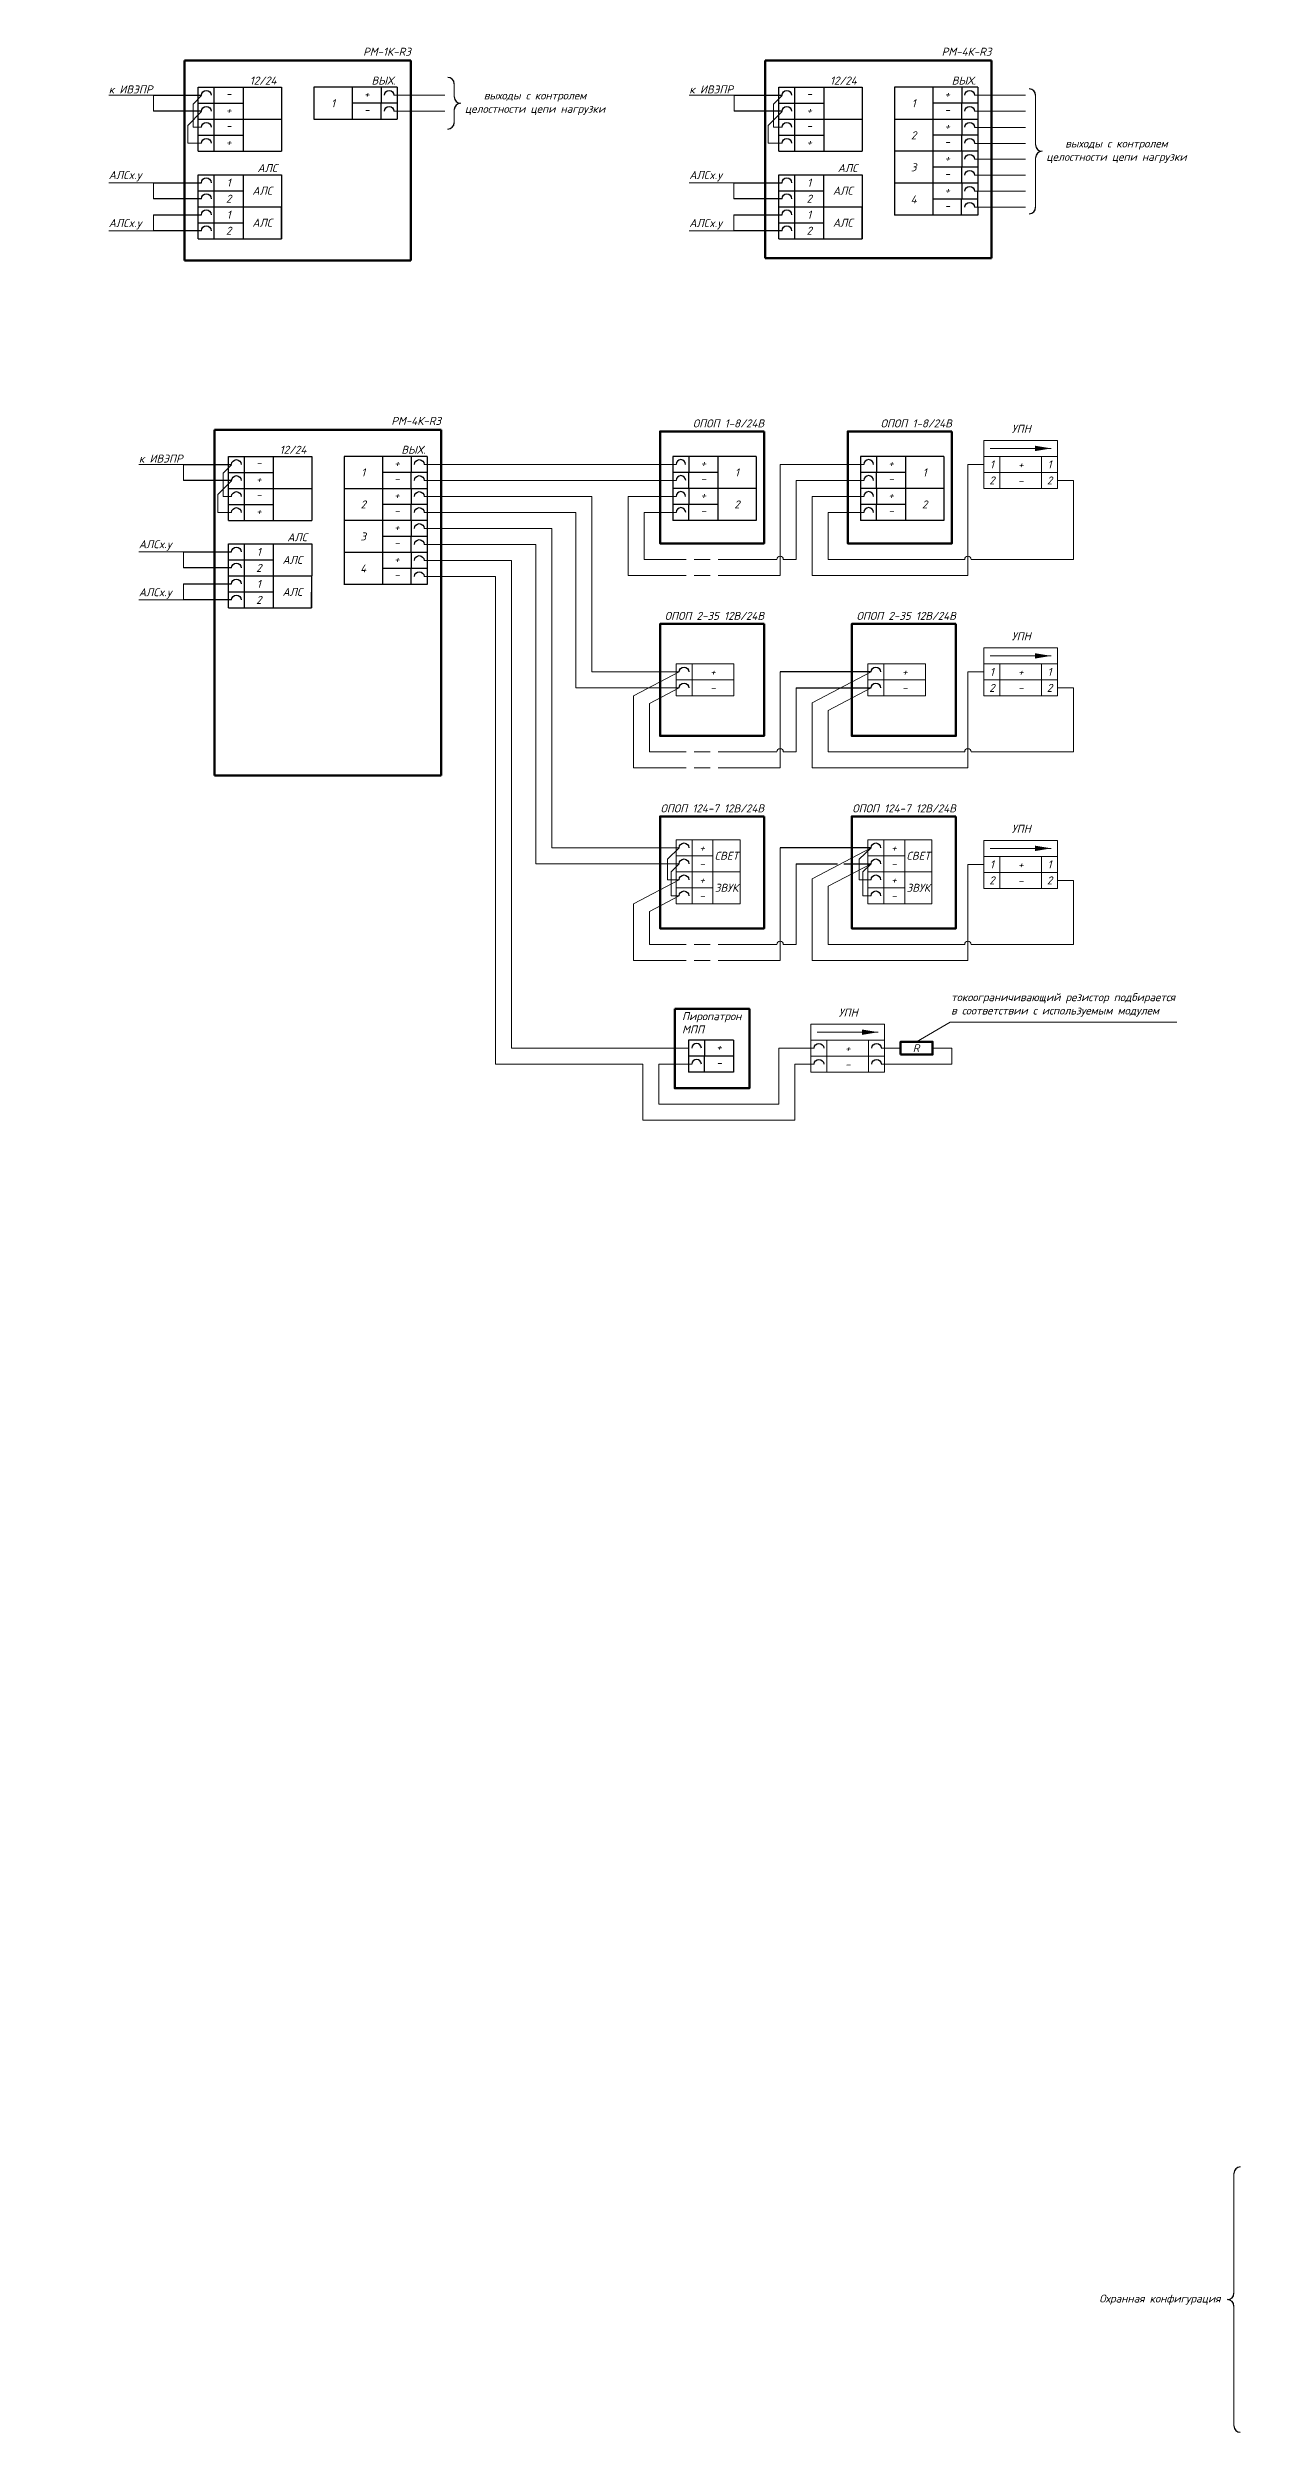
# Model space of a CAD drawing. Header units: millimetres. Extents: x 11019 to 672023, y -45952 to 891139.
# Drawn here: x 294738 to 332256, y -45952 to 28547 of the extents above; entities that cross this region are included whole.
import ezdxf
from ezdxf import colors
from ezdxf.entities.mleader import LeaderData, LeaderLine
from ezdxf.enums import TextEntityAlignment as Align
from ezdxf.math import Vec2, Vec3

# ---------------------------------------------------------------- set-up
doc = ezdxf.new("R2010")
doc.units = ezdxf.units.MM
doc.linetypes.add('штриховая', pattern=[0.75, 0.5, -0.25])
for name, color, linetype, lineweight in [('....ТЕКСТ', 7, 'Continuous', 15), ('1.АПС_текст', 7, 'Continuous', 15), ('Схемы подключ', 7, 'Continuous', 15)]:
    doc.layers.add(name, color=color, linetype=linetype, lineweight=lineweight)
doc.styles.add('ISOCPEUR', font='isocpeui.ttf', dxfattribs={"height": 250})
doc.styles.add('KOSTY_STYLE', font='isocpeur.ttf')

# ---------------------------------------------------------------- blocks, each defined once
blk = doc.blocks.new('_Oblique')
at = {"color": 0, "linetype": 'ByBlock', "lineweight": -2}
blk.add_line((-0.5, -0.5), (0.5, 0.5), dxfattribs=at)

msp = doc.modelspace()

# ---------------------------------------------------------------- linework, layer by layer
at = {"layer": '....ТЕКСТ', "color": 0, "lineweight": 50}
for points in [[(317107, 16559), (313857, 16559), (313857, 13059), (317107, 13059)], [(322970, 16559), (319720, 16559), (319720, 13059), (322970, 13059)], [(317107, 10546), (313857, 10546), (313857, 7046), (317107, 7046)], [(323096, 10546), (319846, 10546), (319846, 7046), (323096, 7046)], [(317107, 4532), (313857, 4532), (313857, 1032), (317107, 1032)], [(323096, 4532), (319846, 4532), (319846, 1032), (323096, 1032)]]:
    msp.add_lwpolyline(points, close=True, dxfattribs=at)
for centre, start, end in [((307230, 27420), 0, 90), ((307630, 27011), 180, 270), ((325386, 27061), 0, 90), ((307230, 26203), 270, 0), ((307630, 26611), 90, 180), ((325786, 25511), 180, 270), ((325786, 25111), 90, 180), ((325386, 23561), 270, 0), ((331976, -37862), 90, 180), ((331576, -41607), 270, 0), ((331576, -42007), 0, 90), ((331976, -45752), 180, 270)]:
    msp.add_arc(centre, 200, start, end)
at = {"lineweight": -2}
for points in [[(325570, 16111), (325570, 15944), (326070, 16027)], [(325570, 9629), (325570, 9463), (326070, 9546)], [(325570, 3616), (325570, 3449), (326070, 3532)]]:
    msp.add_solid(points, dxfattribs=at)
at = {"layer": '1.АПС_текст', "color": 0, "lineweight": 25}
for p, q in [((314258, 15777), (314258, 13777)), ((316858, 15777), (314258, 15777)), ((316858, 15777), (316858, 13777)), ((320121, 15777), (320121, 13777)), ((322720, 15777), (320121, 15777)), ((322720, 15777), (322720, 13777)), ((315658, 15277), (314258, 15277)), ((321521, 15277), (320121, 15277)), ((316858, 14777), (314258, 14777)), ((315658, 14277), (314258, 14277)), ((322721, 14777), (320121, 14777)), ((321521, 14277), (320121, 14277)), ((316858, 13777), (314258, 13777)), ((322721, 13777), (320121, 13777))]:
    msp.add_line(p, q, dxfattribs=at)
for points in [[(314657, 15527, 1), (314357, 15527)], [(320520, 15527, 1), (320220, 15527)], [(314658, 15027, 1), (314358, 15027)], [(320520, 15027, 1), (320220, 15027)], [(314657, 14527, 1), (314357, 14527)], [(314658, 14027, 1), (314358, 14027)], [(320520, 14527, 1), (320220, 14527)], [(320520, 14027, 1), (320220, 14027)], [(314457, 9046, -1), (314757, 9046)], [(320446, 9046, -1), (320746, 9046)], [(314457, 8546, -1), (314757, 8546)], [(320446, 8546, -1), (320746, 8546)], [(314457, 3551, -1), (314757, 3551)], [(314457, 3051, -1), (314757, 3051)], [(320446, 3551, -1), (320746, 3551)], [(320446, 3051, -1), (320746, 3051)], [(314457, 2551, -1), (314757, 2551)], [(320446, 2551, -1), (320746, 2551)], [(314457, 2051, -1), (314757, 2051)], [(320446, 2051, -1), (320746, 2051)]]:
    msp.add_lwpolyline(points, format="xyb", dxfattribs=at)
for points in [[(314758, 15777), (314758, 15277)], [(315658, 15777), (315658, 15277)], [(320620, 15777), (320620, 15277)], [(321520, 15777), (321520, 15277)], [(314758, 14777), (314758, 15277)], [(315658, 15277), (315658, 14777)], [(320621, 14777), (320620, 15277)], [(321521, 15277), (321521, 14777)], [(314758, 14777), (314758, 14277)], [(314758, 13777), (314758, 14277)], [(315658, 14777), (315658, 14277)], [(315658, 14277), (315658, 13777)], [(320620, 14777), (320620, 14277)], [(320621, 13777), (320620, 14277)], [(321520, 14777), (321520, 14277)], [(321521, 14277), (321521, 13777)]]:
    msp.add_lwpolyline(points, dxfattribs=at)
at = {"layer": 'Схемы подключ'}
for p, q in [((298039, 27061), (296644, 27061)), ((298039, 26561), (298039, 27061)), ((305549, 27061), (307137, 27061)), ((307430, 27011), (307430, 27420)), ((316167, 27061), (314772, 27061)), ((316167, 26561), (316167, 27061)), ((323677, 27061), (325265, 27061)), ((325586, 25511), (325586, 27061)), ((305549, 26561), (307137, 26561)), ((307430, 26611), (307430, 26203)), ((323677, 26561), (325265, 26561)), ((323676, 25553), (325265, 25553)), ((323677, 26053), (325265, 26053)), ((323677, 25061), (325265, 25061)), ((325586, 25111), (325586, 23561)), ((298038, 24329), (296643, 24329)), ((298038, 23829), (298038, 24329)), ((316166, 24329), (314771, 24329)), ((316166, 23829), (316166, 24329)), ((323676, 24061), (325264, 24061)), ((323677, 24561), (325265, 24561)), ((298038, 22830), (298038, 23330)), ((316166, 22830), (316166, 23330)), ((323675, 23561), (325264, 23561)), ((298038, 22830), (296643, 22830)), ((316166, 22830), (314771, 22830)), ((326070, 16027), (324170, 16027)), ((325770, 15777), (325770, 14777)), ((298980, 15527), (297585, 15527)), ((298980, 15027), (298980, 15527)), ((306490, 15527), (314357, 15527)), ((306490, 15027), (314358, 15027)), ((317607, 12059), (317607, 15527)), ((320220, 15527), (317607, 15527)), ((318107, 12559), (318107, 15027)), ((318107, 15027), (320220, 15027)), ((323470, 12059), (323470, 15527)), ((323470, 15527), (323970, 15527)), ((326770, 15027), (326270, 15027)), ((326770, 12559), (326770, 15027)), ((306590, 14777), (303990, 14777)), ((306490, 14527), (311731, 14527)), ((311731, 14527), (311731, 9046)), ((314357, 14527), (312857, 14527)), ((312857, 14527), (312857, 12059)), ((320220, 14527), (318607, 14527)), ((318607, 14527), (318607, 12059)), ((306490, 14027), (311231, 14027)), ((306490, 13527), (310476, 13527)), ((310476, 13527), (310476, 3551)), ((311231, 14027), (311231, 8546)), ((314358, 14027), (313358, 14027)), ((313358, 14027), (313358, 12559)), ((320220, 14027), (319107, 14027)), ((319107, 14027), (319107, 12559)), ((298980, 12795), (297584, 12795)), ((298980, 12295), (298980, 12795)), ((306490, 13027), (309976, 13027)), ((309976, 13027), (309976, 3051)), ((306489, 12527), (309220, 12527)), ((306489, 12027), (308720, 12027)), ((308720, 12027), (308720, -3210)), ((309220, 12527), (309220, -2710)), ((312857, 12059), (314488, 12059)), ((313358, 12559), (314488, 12559)), ((316170, 12559), (317507, 12559)), ((316170, 12059), (317607, 12059)), ((317707, 12559), (318107, 12559)), ((318607, 12059), (323470, 12059)), ((319107, 12559), (323370, 12559)), ((323570, 12559), (326770, 12559)), ((298979, 11296), (297584, 11296)), ((298979, 11296), (298979, 11796)), ((311731, 9046), (314457, 9046)), ((313028, 8294), (314457, 9046)), ((316157, 9296), (314357, 9296)), ((314857, 9296), (314857, 8296)), ((317607, 6046), (317607, 9046)), ((318607, 8079), (320446, 9046)), ((322146, 9296), (320346, 9296)), ((320846, 9296), (320846, 8296)), ((323470, 6046), (323470, 9046)), ((323470, 9046), (323970, 9046)), ((326070, 9546), (324170, 9546)), ((324470, 9296), (324470, 8296)), ((311231, 8546), (314457, 8546)), ((313028, 8294), (313028, 6046)), ((313528, 8057), (314457, 8546)), ((318107, 6546), (318107, 8546)), ((319107, 7842), (320446, 8546)), ((326770, 8546), (326270, 8546)), ((326770, 6546), (326770, 8546)), ((313528, 8057), (313528, 6546)), ((318607, 8079), (318607, 6046)), ((319107, 7842), (319107, 6546)), ((313028, 6046), (314488, 6046)), ((313528, 6546), (314488, 6546)), ((316170, 6546), (317507, 6546)), ((316170, 6046), (317607, 6046)), ((317707, 6546), (318107, 6546)), ((318607, 6046), (323470, 6046)), ((319107, 6546), (323370, 6546)), ((323570, 6546), (326770, 6546)), ((309976, 3051), (314457, 3051)), ((310476, 3551), (314457, 3551)), ((314457, 3551), (314087, 3190)), ((314087, 3190), (314087, 2551)), ((314457, 3051), (314200, 2799)), ((317607, 32), (317607, 3551)), ((318107, 532), (318107, 3051)), ((318607, 2584), (320446, 3551)), ((319107, 2347), (320446, 3051)), ((320446, 3551), (320076, 3190)), ((320076, 3190), (320076, 2551)), ((320446, 3051), (320188, 2799)), ((323470, 32), (323470, 3032)), ((323470, 3032), (323970, 3032)), ((326070, 3532), (324170, 3532)), ((313028, 1799), (314457, 2551)), ((314457, 2551), (314087, 2551)), ((314200, 2799), (314200, 2051)), ((318607, 2584), (318607, 32)), ((319107, 2347), (319107, 532)), ((320446, 2551), (320076, 2551)), ((320188, 2799), (320188, 2051)), ((326770, 2532), (326270, 2532)), ((326770, 532), (326770, 2532)), ((313028, 1799), (313028, 32)), ((313528, 1562), (314457, 2051)), ((313528, 1562), (313528, 532)), ((314200, 2051), (314457, 2051)), ((320188, 2051), (320446, 2051)), ((313028, 32), (314488, 32)), ((313528, 532), (314488, 532)), ((316170, 532), (317507, 532)), ((316170, 32), (317607, 32)), ((317707, 532), (318107, 532)), ((318607, 32), (323470, 32)), ((319107, 532), (323370, 532)), ((323570, 532), (326770, 532)), ((320668, -2210), (318768, -2210)), ((309220, -2710), (314747, -2710)), ((317568, -4460), (317568, -2710)), ((317568, -2710), (318668, -2710)), ((319068, -2460), (319068, -3460)), ((321368, -2710), (320768, -2710)), ((322968, -2710), (322368, -2710)), ((322968, -2710), (322968, -3210)), ((313318, -3210), (308720, -3210)), ((313318, -3210), (313318, -4960)), ((313818, -3210), (313818, -4460)), ((313818, -3210), (314847, -3210)), ((318668, -3210), (318068, -3210)), ((318068, -3210), (318068, -4960)), ((322968, -3210), (320768, -3210)), ((313818, -4460), (317568, -4460)), ((318068, -4960), (313318, -4960)), ((331776, -41607), (331776, -37862)), ((331776, -42007), (331776, -45752))]:
    msp.add_line(p, q, dxfattribs=at)
at = {"layer": 'Схемы подключ', "color": 0, "lineweight": 25}
for p, q in [((298039, 27061), (299539, 27061)), ((305649, 27311), (303049, 27311)), ((305649, 27311), (305649, 26311)), ((316167, 27061), (317667, 27061)), ((323776, 27311), (321177, 27311)), ((323776, 27311), (323776, 26311)), ((299539, 26561), (298039, 26561)), ((305649, 26811), (304249, 26811)), ((317667, 26561), (316167, 26561)), ((323776, 26811), (322376, 26811)), ((323777, 25811), (322377, 25811)), ((323777, 25311), (321176, 25311)), ((323777, 24811), (322377, 24811)), ((298038, 24329), (299538, 24329)), ((316166, 24329), (317666, 24329)), ((323777, 24311), (321174, 24311)), ((299538, 23829), (298038, 23829)), ((298038, 23330), (299538, 23330)), ((317666, 23829), (316166, 23829)), ((316166, 23330), (317666, 23330)), ((323776, 23311), (321174, 23311)), ((323775, 23811), (322375, 23811)), ((299538, 22830), (298038, 22830)), ((317666, 22830), (316166, 22830)), ((306590, 15777), (303990, 15777)), ((306590, 15777), (306590, 14777)), ((298980, 15527), (300480, 15527)), ((300480, 15027), (298980, 15027)), ((306590, 15277), (305190, 15277)), ((306590, 14277), (305190, 14277)), ((306590, 13777), (303989, 13777)), ((298980, 12795), (300480, 12795)), ((306590, 12777), (303988, 12777)), ((306590, 13277), (305190, 13277)), ((300480, 12295), (298980, 12295)), ((306589, 12277), (305189, 12277)), ((298979, 11796), (300479, 11796)), ((300479, 11296), (298979, 11296)), ((306589, 11777), (303988, 11777)), ((320446, 9046), (317607, 9046)), ((318107, 8546), (320446, 8546)), ((320446, 3551), (317607, 3551)), ((318107, 3051), (319395, 3051)), ((319595, 3051), (320446, 3051)), ((314747, -2460), (314747, -3460)), ((316147, -2460), (314747, -2460)), ((316147, -2960), (314747, -2960)), ((316148, -3460), (314747, -3460))]:
    msp.add_line(p, q, dxfattribs=at)
at = {"layer": 'Схемы подключ', "linetype": 'штриховая', "ltscale": 1000}
for p, q in [((316170, 12559), (314488, 12559)), ((316170, 12059), (314488, 12059)), ((316170, 6546), (314488, 6546)), ((316170, 6046), (314488, 6046)), ((316170, 532), (314488, 532)), ((316170, 32), (314488, 32))]:
    msp.add_line(p, q, dxfattribs=at)
at = {"layer": 'Схемы подключ', "color": 1}
for p, q in [((321868, -2510), (322920, -1894)), ((322920, -1894), (329989, -1894))]:
    msp.add_line(p, q, dxfattribs=at)
at = {"layer": 'Схемы подключ', "lineweight": 50}
for points in [[(306078, 28144), (299009, 28144)], [(299009, 28144), (299009, 21901)], [(306078, 28144), (306078, 21901)], [(324206, 28144), (317137, 28144)], [(317137, 28144), (317137, 21973)], [(324206, 28144), (324206, 21973)], [(306078, 21901), (299009, 21901)], [(324206, 21973), (317137, 21973)], [(307020, 16610), (299950, 16610)], [(299950, 16610), (299950, 5804)], [(307020, 16610), (307020, 5804)], [(307020, 5804), (299950, 5804)], [(321368, -2910), (321368, -2510), (322368, -2510), (322368, -2910), (321368, -2910)]]:
    msp.add_lwpolyline(points, dxfattribs=at)
at = {"layer": 'Схемы подключ'}
for points in [[(299540, 27050), (299275, 26784), (299275, 26061), (299539, 26061)], [(317668, 27050), (317403, 26784), (317403, 26061), (317667, 26061)], [(299539, 25561), (299110, 25561), (299110, 26119), (299540, 26550)], [(317667, 25561), (317237, 25561), (317237, 26119), (317668, 26550)], [(326270, 16277), (323970, 16277)], [(323970, 16277), (323970, 14777), (326270, 14777)], [(323970, 15777), (326270, 15777)], [(324470, 14777), (324470, 15777)], [(326270, 14777), (326270, 16277)], [(300480, 14027), (300051, 14027), (300051, 14585), (300481, 15016)], [(300481, 15516), (300216, 15250), (300216, 14527), (300480, 14527)], [(323970, 15277), (326270, 15277)], [(323970, 9796), (323970, 8296), (326270, 8296)], [(326270, 9796), (323970, 9796)], [(326270, 8296), (326270, 9796)], [(314357, 9296), (314357, 8296), (316157, 8296)], [(316157, 8296), (316157, 9296)], [(320346, 9296), (320346, 8296), (322146, 8296)], [(322146, 8296), (322146, 9296)], [(323970, 9296), (326270, 9296)], [(325770, 8296), (325770, 9296)], [(314357, 8796), (316157, 8796)], [(320346, 8796), (322146, 8796)], [(323970, 8796), (326270, 8796)], [(314357, 3801), (314357, 1801), (314857, 1801)], [(314857, 3801), (314357, 3801)], [(314857, 3801), (314857, 1801), (315507, 1801)], [(315507, 3801), (314857, 3801)], [(315507, 3801), (315507, 1801), (316359, 1801), (316359, 3801)], [(316359, 3801), (315507, 3801)], [(320346, 3801), (320346, 1801), (320846, 1801)], [(320846, 3801), (320346, 3801)], [(320846, 3801), (320846, 1801), (321496, 1801)], [(321496, 3801), (320846, 3801)], [(321496, 3801), (321496, 1801), (322348, 1801), (322348, 3801)], [(322348, 3801), (321496, 3801)], [(326270, 3782), (323970, 3782)], [(323970, 3782), (323970, 2282), (326270, 2282)], [(326270, 2282), (326270, 3782)], [(314357, 3301), (314857, 3301)], [(314857, 3301), (315507, 3301)], [(320346, 3301), (320846, 3301)], [(320846, 3301), (321496, 3301)], [(323970, 3282), (326270, 3282)], [(324470, 2282), (324470, 3282)], [(325770, 2282), (325770, 3282)], [(314357, 2801), (314857, 2801)], [(314357, 2301), (314857, 2301)], [(314857, 2801), (315507, 2801)], [(314857, 2301), (315507, 2301)], [(315507, 2801), (316359, 2801)], [(320346, 2801), (320846, 2801)], [(320346, 2301), (320846, 2301)], [(320846, 2801), (321496, 2801)], [(320846, 2301), (321496, 2301)], [(321496, 2801), (322348, 2801)], [(323970, 2782), (326270, 2782)], [(318568, -1960), (318568, -3460), (320868, -3460)], [(320868, -1960), (318568, -1960)], [(320868, -3460), (320868, -1960)], [(318568, -2460), (320868, -2460)], [(318568, -2960), (320868, -2960)], [(320368, -3460), (320368, -2460)]]:
    msp.add_lwpolyline(points, dxfattribs=at)
at = {"layer": 'Схемы подключ', "color": 0, "lineweight": 25}
for points in [[(299439, 25311), (299439, 27311)], [(299439, 27311), (302039, 27311)], [(299939, 26311), (299939, 27311)], [(300839, 27311), (300839, 26811)], [(302039, 27311), (302039, 26311)], [(303049, 27311), (303049, 26311)], [(304249, 27311), (304249, 26311)], [(305149, 27311), (305149, 26811)], [(317567, 25311), (317567, 27311)], [(317567, 27311), (320167, 27311)], [(318067, 26311), (318067, 27311)], [(318967, 27311), (318967, 26811)], [(320167, 27311), (320167, 26311)], [(321177, 27311), (321177, 23311)], [(322377, 27311), (322377, 23311)], [(323277, 27311), (323277, 26811)], [(299439, 26811), (300839, 26811)], [(299439, 26311), (302039, 26311)], [(299939, 26311), (299939, 26811)], [(299939, 25811), (299939, 26311)], [(300839, 26811), (300839, 26311)], [(300839, 26311), (300839, 25811)], [(302039, 26311), (302039, 25311)], [(303049, 26311), (305649, 26311)], [(305149, 26311), (305149, 26811)], [(317566, 26311), (320167, 26311)], [(317567, 26811), (318967, 26811)], [(318067, 25811), (318067, 26311)], [(318967, 26811), (318967, 26311)], [(318967, 26311), (318967, 25811)], [(320167, 26311), (320167, 25311)], [(321177, 26311), (323777, 26311)], [(323276, 26311), (323277, 26811)], [(323277, 26311), (323277, 25811)], [(323777, 26311), (323777, 25811)], [(299439, 25811), (300839, 25811)], [(299939, 25311), (299939, 25811)], [(300839, 25811), (300839, 25311)], [(317566, 25811), (318967, 25811)], [(318067, 25311), (318067, 25811)], [(318967, 25811), (318967, 25311)], [(323277, 25311), (323277, 25811)], [(323777, 25811), (323777, 25311)], [(299439, 25311), (302039, 25311)], [(317567, 25311), (320167, 25311)], [(323277, 25311), (323277, 24811)], [(323277, 24311), (323277, 24811)], [(323777, 25311), (323777, 24811)], [(323777, 24811), (323777, 24311)], [(299438, 24579), (302038, 24579)], [(299438, 22579), (299438, 24579)], [(299438, 24079), (300839, 24079)], [(299938, 23579), (299938, 24579)], [(299939, 23579), (299939, 24079)], [(300838, 24579), (300838, 24079)], [(300839, 24079), (300839, 23579)], [(302038, 24579), (302038, 23579)], [(317566, 23579), (317566, 24579)], [(317566, 24579), (320166, 24579)], [(317566, 24079), (318966, 24079)], [(318066, 23579), (318066, 24579)], [(318966, 24579), (318966, 22579)], [(320166, 24579), (320166, 23579)], [(323276, 24311), (323276, 23811)], [(323776, 24311), (323775, 23811)], [(299438, 23579), (302038, 23579)], [(299938, 23079), (299938, 23579)], [(300838, 23579), (300838, 23079)], [(302038, 23579), (302038, 22579)], [(302038, 22579), (302038, 23579)], [(317566, 23579), (320166, 23579)], [(317566, 23079), (317566, 23579)], [(318066, 23079), (318066, 23579)], [(320166, 23579), (320166, 22579)], [(320166, 22579), (320166, 23579)], [(323275, 23311), (323275, 23811)], [(323775, 23811), (323776, 23311)], [(299438, 23079), (300838, 23079)], [(299438, 22579), (302038, 22579)], [(299938, 22579), (299938, 23079)], [(300838, 23079), (300838, 22579)], [(317566, 22579), (317566, 23079)], [(317566, 23079), (318966, 23079)], [(317566, 22579), (320166, 22579)], [(318066, 22579), (318066, 23079)], [(300380, 13777), (300380, 15777)], [(300380, 15777), (302980, 15777)], [(300880, 14777), (300880, 15777)], [(301780, 15777), (301780, 15277)], [(302980, 15777), (302980, 14777)], [(303990, 15777), (303990, 14777)], [(305190, 15777), (305190, 14777)], [(306090, 15777), (306090, 15277)], [(300380, 15277), (301781, 15277)], [(301781, 15277), (301781, 14777)], [(306090, 14777), (306090, 15277)], [(300380, 14777), (302980, 14777)], [(300380, 14277), (301780, 14277)], [(300880, 14277), (300880, 14777)], [(300880, 13777), (300880, 14277)], [(301780, 14777), (301780, 14277)], [(301780, 14277), (301780, 13777)], [(302980, 14777), (302980, 13777)], [(303990, 14777), (303990, 11777)], [(303990, 14777), (306590, 14777)], [(305188, 14777), (305187, 11777)], [(306090, 14777), (306090, 14277)], [(306090, 13777), (306090, 14277)], [(306590, 14777), (306590, 14277)], [(306590, 14277), (306590, 13777)], [(300380, 13777), (302980, 13777)], [(306090, 13777), (306090, 13277)], [(306590, 13777), (306590, 13277)], [(300379, 12045), (300379, 13045)], [(300379, 13045), (302980, 13045)], [(300880, 12045), (300880, 13045)], [(301780, 13045), (301780, 11045)], [(302980, 13045), (302980, 12045)], [(306089, 12777), (306089, 12277)], [(306090, 12777), (306090, 13277)], [(306589, 12777), (306589, 12277)], [(306590, 13277), (306590, 12777)], [(300379, 12545), (301780, 12545)], [(300379, 12045), (302980, 12045)], [(300379, 11545), (300379, 12045)], [(300879, 11545), (300879, 12045)], [(302979, 12045), (302979, 11045)], [(302979, 11045), (302980, 12045)], [(306089, 11777), (306089, 12277)], [(306589, 12277), (306589, 11777)], [(300379, 11045), (300379, 11545)], [(300379, 11545), (301780, 11545)], [(300880, 11045), (300880, 11545)], [(300379, 11045), (302979, 11045)], [(315247, -2460), (315247, -2960)], [(315247, -3460), (315247, -2960)], [(316147, -2460), (316147, -2960)], [(316147, -2960), (316147, -3460)]]:
    msp.add_lwpolyline(points, dxfattribs=at)
for points in [[(299539, 27061, -1), (299839, 27061)], [(305249, 27061, -1), (305549, 27061)], [(317667, 27061, -1), (317967, 27061)], [(323377, 27061, -1), (323677, 27061)], [(299539, 26561, -1), (299839, 26561)], [(299539, 26061, -1), (299839, 26061)], [(305249, 26561, -1), (305549, 26561)], [(317667, 26561, -1), (317967, 26561)], [(317667, 26061, -1), (317967, 26061)], [(323377, 26561, -1), (323677, 26561)], [(323377, 26061, -1), (323677, 26061)], [(299539, 25561, -1), (299839, 25561)], [(317667, 25561, -1), (317967, 25561)], [(323377, 25561, -1), (323677, 25561)], [(323377, 25061, -1), (323677, 25061)], [(323377, 24561, -1), (323677, 24561)], [(299538, 24329, -1), (299838, 24329)], [(299539, 23829, -1), (299839, 23829)], [(317666, 24329, -1), (317966, 24329)], [(317666, 23829, -1), (317966, 23829)], [(323376, 24061, -1), (323676, 24061)], [(299538, 23329, -1), (299838, 23329)], [(317666, 23329, -1), (317966, 23329)], [(323375, 23561, -1), (323675, 23561)], [(299538, 22829, -1), (299838, 22829)], [(317666, 22829, -1), (317966, 22829)], [(300480, 15527, -1), (300780, 15527)], [(306190, 15527, -1), (306490, 15527)], [(300481, 15027, -1), (300781, 15027)], [(306190, 15027, -1), (306490, 15027)], [(300480, 14527, -1), (300780, 14527)], [(300480, 14027, -1), (300780, 14027)], [(306190, 14527, -1), (306490, 14527)], [(306190, 14027, -1), (306490, 14027)], [(306190, 13527, -1), (306490, 13527)], [(300480, 12795, -1), (300780, 12795)], [(306189, 12527, -1), (306489, 12527)], [(306190, 13027, -1), (306490, 13027)], [(300479, 11795, -1), (300779, 11795)], [(300480, 12295, -1), (300780, 12295)], [(306189, 12027, -1), (306489, 12027)], [(300480, 11295, -1), (300780, 11295)], [(315147, -2710, 1), (314847, -2710)], [(318668, -2710, -1), (318968, -2710)], [(320468, -2710, -1), (320768, -2710)], [(315147, -3210, 1), (314847, -3210)], [(318668, -3210, -1), (318968, -3210)], [(320468, -3210, -1), (320768, -3210)]]:
    msp.add_lwpolyline(points, format="xyb", dxfattribs=at)
at = {"layer": 'Схемы подключ', "color": 0, "lineweight": 50}
msp.add_lwpolyline([(314318, -1481), (316647, -1481), (316647, -3960), (314318, -3960)], close=True, dxfattribs=at)
at = {"layer": 'Схемы подключ'}
for centre in [(317607, 12559), (323470, 12559), (317607, 6546), (323470, 6546), (317607, 532), (323470, 532)]:
    msp.add_arc(centre, 100, 0, 180, dxfattribs=at)
at = {"layer": 'Схемы подключ', "lineweight": -2}
msp.add_solid([(320168, -2127), (320168, -2294), (320668, -2210)], dxfattribs=at)

# ---------------------------------------------------------------- texts
at = {"layer": '....ТЕКСТ', "color": 0, "lineweight": 0, "style": 'ISOCPEUR'}
for p in [(324839, 16515), (324839, 10034), (324839, 4020), (319436, -1723)]:
    msp.add_text('УПН', height=250, dxfattribs=at).set_placement(p)
at = {"layer": '....ТЕКСТ', "lineweight": 0, "style": 'ISOCPEUR'}
for s, p in [('1', (324220, 15527)), ('1', (326020, 15527)), ('2', (324220, 15027)), ('+', (325120, 15527)), ('-', (325120, 15027)), ('2', (326020, 15027)), ('+', (315507, 9046)), ('+', (321496, 9046)), ('1', (324220, 9046)), ('+', (325120, 9046)), ('1', (326020, 9046)), ('-', (315507, 8546)), ('-', (321496, 8546)), ('2', (324220, 8546)), ('-', (325120, 8546)), ('2', (326020, 8546)), ('+', (315170, 3551)), ('-', (315170, 3051)), ('СВЕТ', (315933, 3301)), ('+', (321159, 3551)), ('-', (321159, 3051)), ('СВЕТ', (321922, 3301)), ('1', (324220, 3032)), ('+', (325120, 3032)), ('1', (326020, 3032)), ('+', (315170, 2551)), ('ЗВУК', (315933, 2301)), ('+', (321159, 2551)), ('ЗВУК', (321922, 2301)), ('2', (324220, 2532)), ('-', (325120, 2532)), ('2', (326020, 2532)), ('-', (315170, 2051)), ('-', (321159, 2051))]:
    msp.add_text(s, height=250, dxfattribs=at).set_placement(p, align=Align.MIDDLE_CENTER)
at = {"layer": '....ТЕКСТ', "char_height": 250, "attachment_point": 9, "style": 'ISOCPEUR'}
for s, insert, width in [('ОПОП 1-8{\\C1;/24В}', (317107, 16684), 3068.9), ('ОПОП 1-8{\\C1;/24В}', (322970, 16684), 3068.9), ('ОПОП 2-35 {\\C1;12В/24В}', (317107, 10670), 3068.9), ('ОПОП 2-35 {\\C1;12В/24В}', (323096, 10670), 3068.9), ('ОПОП 124-7 {\\C1;12В/24В}', (317107, 4657), 3247.58), ('ОПОП 124-7 {\\C1;12В/24В}', (323096, 4657), 3247.58)]:
    msp.add_mtext(s, dxfattribs=dict(at, insert=insert, width=width))
at = {"layer": '1.АПС_текст', "color": 0, "lineweight": 25, "style": 'ISOCPEUR'}
for s, p in [('+', (315207, 15565)), ('-', (315207, 15076)), ('1', (316258, 15277)), ('+', (321070, 15565)), ('-', (321070, 15076)), ('1', (322120, 15277)), ('+', (315207, 14565)), ('2', (316258, 14277)), ('+', (321070, 14565)), ('2', (322120, 14277)), ('-', (315207, 14076)), ('-', (321070, 14076))]:
    msp.add_text(s, height=250, dxfattribs=at).set_placement(p, align=Align.MIDDLE_CENTER)
at = {"layer": 'Схемы подключ', "color": 7, "style": 'ISOCPEUR'}
for s, p in [('РМ-1К-R3', (306078, 28296)), ('РМ-4К-R3', (324206, 28296)), ('РМ-4К-R3', (307020, 16762))]:
    msp.add_text(s, height=250, dxfattribs=at).set_placement(p, align=Align.RIGHT)
at = {"layer": 'Схемы подключ', "color": 0, "lineweight": 25, "style": 'ISOCPEUR'}
for s, p in [('12/24', (301047, 27394)), ('ВЫХ.', (304848, 27394)), ('12/24', (319166, 27394)), ('ВЫХ.', (322966, 27394)), ('АЛС', (301287, 24662)), ('АЛС', (319406, 24662)), ('12/24', (301980, 15860)), ('ВЫХ.', (305780, 15860)), ('АЛС', (302219, 13128))]:
    msp.add_text(s, height=250, dxfattribs=at).set_placement(p)
at = {"layer": 'Схемы подключ', "lineweight": 25, "style": 'ISOCPEUR'}
for s, p in [('к ИВЭПР', (296644, 27119)), ('к ИВЭПР', (314772, 27119)), ('АЛСx.y', (296643, 24444)), ('АЛСx.y', (314771, 24444)), ('АЛСx.y', (296643, 22944)), ('АЛСx.y', (314771, 22944)), ('к ИВЭПР', (297585, 15585)), ('АЛСx.y', (297584, 12910)), ('АЛСx.y', (297584, 11410))]:
    msp.add_text(s, height=250, dxfattribs=at).set_placement(p)
at = {"layer": 'Схемы подключ', "color": 0, "lineweight": 25, "style": 'ISOCPEUR'}
for s, p in [('-', (300389, 27110)), ('1', (303649, 26811)), ('+', (304699, 27099)), ('-', (318517, 27110)), ('1', (321777, 26811)), ('+', (322827, 27099)), ('+', (300389, 26599)), ('-', (300389, 26110)), ('-', (304699, 26610)), ('+', (318517, 26599)), ('-', (318517, 26110)), ('-', (322827, 26610)), ('+', (322827, 26099)), ('+', (300389, 25599)), ('+', (318517, 25599)), ('2', (321777, 25811)), ('-', (322827, 25610)), ('3', (321777, 24811)), ('+', (322827, 25099)), ('-', (322827, 24610)), ('2', (300388, 23829)), ('1', (300388, 24329)), ('АЛС', (301439, 24079)), ('2', (318516, 23829)), ('1', (318516, 24329)), ('АЛС', (319566, 24079)), ('4', (321777, 23811)), ('+', (322827, 24099)), ('1', (300388, 23329)), ('АЛС', (301438, 23079)), ('1', (318516, 23329)), ('АЛС', (319566, 23079)), ('-', (322827, 23610)), ('2', (300388, 22829)), ('2', (318516, 22829)), ('-', (301330, 15576)), ('+', (301330, 15065)), ('1', (304590, 15277)), ('+', (305641, 15565)), ('-', (305641, 15076)), ('-', (301330, 14576)), ('2', (304590, 14277)), ('+', (305640, 14565)), ('+', (301330, 14065)), ('+', (305640, 13565)), ('-', (305640, 14076)), ('1', (301330, 12795)), ('АЛС', (302380, 12545)), ('3', (304590, 13277)), ('-', (305640, 13076)), ('2', (301330, 12295)), ('1', (301329, 11795)), ('4', (304590, 12277)), ('+', (305640, 12565)), ('-', (305640, 12076)), ('2', (301329, 11295)), ('АЛС', (302380, 11545)), ('+', (315697, -2673)), ('-', (315697, -3162))]:
    msp.add_text(s, height=250, dxfattribs=at).set_placement(p, align=Align.MIDDLE_CENTER)
at = {"layer": 'Схемы подключ', "lineweight": 0, "style": 'ISOCPEUR'}
for s, p in [('+', (319718, -2710)), ('-', (319718, -3210))]:
    msp.add_text(s, height=250, dxfattribs=at).set_placement(p, align=Align.MIDDLE_CENTER)
at = {"layer": 'Схемы подключ', "color": 1, "style": 'ISOCPEUR'}
msp.add_text('R', height=250, dxfattribs=at).set_placement((321850, -2710), align=Align.MIDDLE_CENTER)
at = {"layer": 'Схемы подключ', "char_height": 250, "style": 'ISOCPEUR'}
for s, width, insert, attachment_point in [('выходы с контролем целостности цепи нагрузки', 4562.5, (309954, 26811), 5), ('выходы с контролем целостности цепи нагрузки', 4562.5, (328109, 25311), 5), ('Пиропатрон МПП', 234.5, (314544, -1585), 1), ('Охранная конфигурация', 4034.45, (329464, -41807), 5)]:
    msp.add_mtext_dynamic_manual_height_columns(s, width=width, gutter_width=1250, heights=[0], dxfattribs=dict(at, insert=insert, attachment_point=attachment_point))
at = {"layer": 'Схемы подключ', "color": 1, "insert": (322946, -992), "char_height": 250, "attachment_point": 1, "style": 'ISOCPEUR'}
msp.add_mtext_dynamic_manual_height_columns('токоограничивающий резистор подбирается в соответствии с используемым модулем', width=7072.91, gutter_width=1250, heights=[0], dxfattribs=at)

# ---------------------------------------------------------------- leaders
at = {"color": 0}
ml = msp.add_multileader_mtext('Standard', dxfattribs=at)
ml.set_content('Соединение по радиосигналу', color=7, style='KOSTY_STYLE')
ml.set_leader_properties(color=256)
ml.set_arrow_properties(name='OBLIQUE')
ml.build(insert=Vec2(0, 0))
ml.multileader.update_dxf_attribs({"has_dogleg": 0, "text_left_attachment_type": 6, "text_right_attachment_type": 6, "dogleg_length": 0.5, "arrow_head_size": 100, "scale": 100})
ctx = ml.context
ctx.base_point, ctx.scale, ctx.char_height, ctx.arrow_head_size, ctx.landing_gap_size, ctx.plane_origin = Vec3(96599, 15230), 100, 200, 100, 0, Vec3(103752, 17171)
ctx.left_attachment, ctx.right_attachment = 6, 6
notes = []
notes.append((ctx, [(0, (1, 1, 0), (96549, 15230), (1, 0), 50, [(0, [(95846, 14644)], 0, [])])]))
ctx.mtext.insert, ctx.mtext.width, ctx.mtext.defined_height, ctx.mtext.flow_direction = Vec3(96599, 15490), 5754.24, 140, 5
ml = msp.add_multileader_mtext('Standard', dxfattribs=at)
ml.set_content('4 кабеля UTP', color=7, style='KOSTY_STYLE')
ml.set_leader_properties(color=256)
ml.set_arrow_properties(name='OBLIQUE')
ml.build(insert=Vec2(0, 0))
ml.multileader.update_dxf_attribs({"has_dogleg": 0, "text_left_attachment_type": 6, "text_right_attachment_type": 6, "dogleg_length": 0.5, "arrow_head_size": 100, "scale": 100})
ctx = ml.context
ctx.base_point, ctx.scale, ctx.char_height, ctx.arrow_head_size, ctx.landing_gap_size, ctx.plane_origin = Vec3(97682, 9340), 100, 200, 100, 0, Vec3(99399, 10667)
ctx.left_attachment, ctx.right_attachment = 6, 6
notes.append((ctx, [(0, (1, 1, 0), (97632, 9340), (1, 0), 50, [(0, [(97277, 9715)], 0, [])])]))
ctx.mtext.insert, ctx.mtext.width, ctx.mtext.flow_direction = Vec3(97682, 9580), 2388.1, 5
for ctx, leaders in notes:
    for number, flags, end, landing, length, lines in leaders:
        leader = LeaderData()
        leader.index, (leader.has_last_leader_line, leader.has_dogleg_vector, leader.attachment_direction) = number, flags
        leader.last_leader_point, leader.dogleg_vector, leader.dogleg_length = Vec3(end), Vec3(landing), length
        for number, points, colour, breaks in lines:
            line = LeaderLine()
            line.index, line.vertices, line.color, line.breaks = number, Vec3.list(points), colors.encode_raw_color(colour), breaks
            leader.lines.append(line)
        ctx.leaders.append(leader)

doc.saveas('drawing.dxf')
